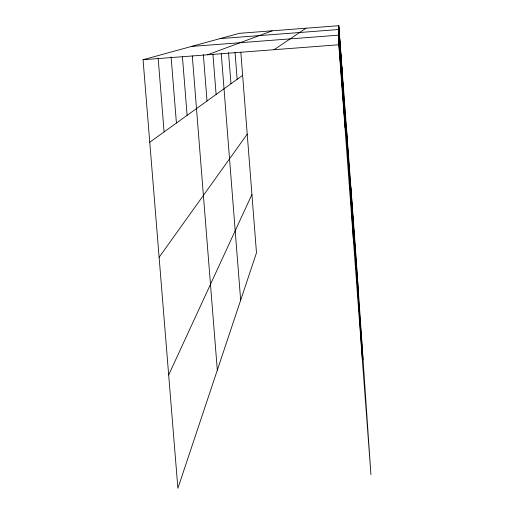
<?xml version="1.0" encoding="UTF-8"?>
<svg xmlns="http://www.w3.org/2000/svg" width="514" height="514" viewBox="0 0 514 514"><rect width="100%" height="100%" fill="white"/><g stroke="black" fill="none" stroke-linecap="round" stroke-linejoin="round"><path stroke-width="0.77" d="M338.816 25.7L355.245 245.519L370.941 474.621L338.79 44.757L338.816 25.7L239.357 33.326L143.059 59.72L177.883 488.3L256.48 252.811L240.841 52.357M168.669 374.976L251.931 194.478M159.109 257.315L247.221 134.141M149.76 142.243L242.634 75.352M274.084 49.704L305.965 28.219M207.54 54.792L272.15 30.814M220.082 38.614L338.81 29.51L358.406 291.586M191.536 46.433L338.803 35.158L363.064 359.607M143.059 59.72L338.79 44.757M158.132 58.024L164.101 131.912M212.95 54.458L216.111 94.454M203.351 54.632L207.026 101.001M192.3 55.994L217.313 370.157M182.393 56.283L187.109 115.342M171.104 56.919L176.418 123.045M235.033 52.338L237.14 79.31M228.537 52.608L230.979 83.743M221.271 53.732L240.661 300.208M338.816 26.824L342.138 71.317M338.81 28.084L342.337 75.275M338.81 31.136L342.825 84.836M338.803 32.999L343.114 90.676M338.797 37.085L343.763 103.487M338.797 39.276L344.11 110.369M338.79 41.807L344.515 118.297M350.882 187.096L362.441 360.956M346.365 126.669L353.613 242.949M341.958 67.79L344.978 127.53"/></g></svg>
